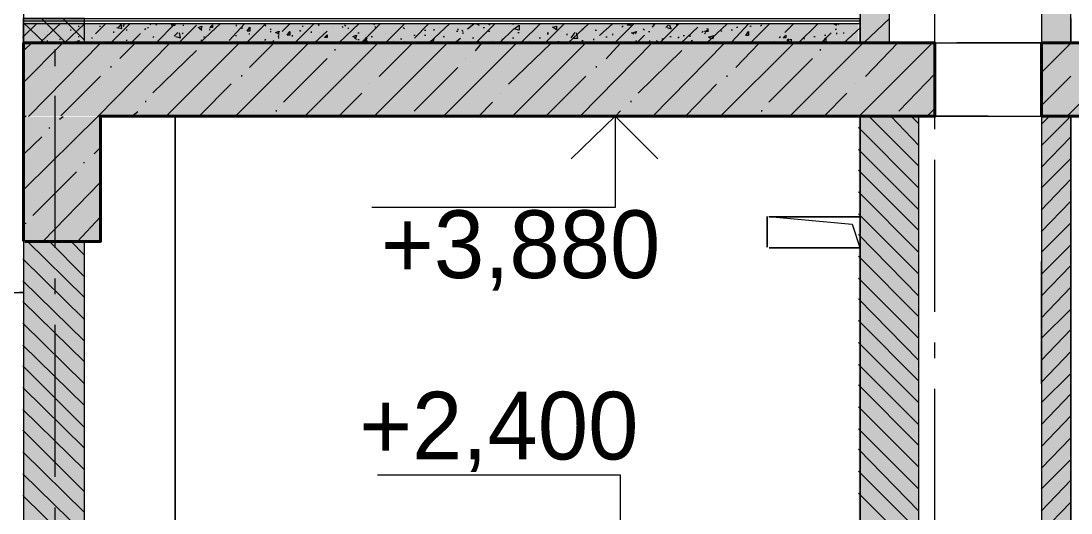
# Model space of a CAD drawing. Header units: millimetres. Extents: x -135211 to 49383, y -8033 to 228499.
# Drawn here: x -26356 to -22900, y 51229 to 52848 of the extents above; entities that cross this region are included whole.
import ezdxf

# ---------------------------------------------------------------- set-up
doc = ezdxf.new("R2010")
doc.units = ezdxf.units.MM
doc.layers.add('PDF _Геометрия', color=7, linetype='Continuous', true_color=0x1d1d1d)
doc.layers.add('PDF _Сплошная заливка', color=7, linetype='Continuous', true_color=0xffffff)
doc.layers.add('PDF _Текст', color=7, linetype='Continuous')

msp = doc.modelspace()

# ---------------------------------------------------------------- hatches: boundary and pattern name
at = {"layer": 'PDF _Сплошная заливка', "transparency": 33554559}
h = msp.add_hatch(color=256, dxfattribs=at)
h.paths.add_polyline_path([(-26149.06098696936, 55316.64677965167), (-26149.06098696936, 56323.70286737812), (-26349.77146126212, 56323.70286737812), (-26349.77146126212, 55316.64677965167)])
h.paths.add_polyline_path([(-26149.06098696936, 52857.23320013301), (-26349.77146126212, 52857.23320013301), (-26349.77146126212, 52776.80487309197), (-26149.06098696936, 52776.80487309197)])
h = msp.add_hatch(color=256, dxfattribs=at)
h.paths.add_polyline_path([(-26398.81210778105, 52776.80487309197), (-26398.81210778105, 52838.79997973655), (-26594.83998695569, 52838.79997973655), (-26594.83998695569, 52776.80487309197)])
h.paths.add_polyline_path([(-23600.7529407211, 52776.80487309197), (-23600.7529407211, 52838.79997973655), (-26352.24833949412, 52838.79997973655), (-26352.24833949412, 52776.80487309197)])
h = msp.add_hatch(color=256, dxfattribs=at)
h.paths.add_polyline_path([(-77398.8375915002, 52535.51989196878), (-77398.8375915002, 52776.42463318465), (-103546.0112988801, 52776.42463318465), (-103546.0112988801, 52535.51989196878)])
h.paths.add_polyline_path([(146.768885612255, 52535.51989196878), (146.768885612255, 52776.42463318465), (-22999.65702283529, 52776.42463318465), (-22999.65702283529, 52535.51989196878)])
h.paths.add_polyline_path([(-23351.00181990939, 52535.51989196878), (-23351.00181990939, 52776.42463318465), (-26352.24833949412, 52776.42463318465), (-26352.24833949412, 52535.51989196878)])
h.paths.add_polyline_path([(-26398.81210778105, 52535.51989196878), (-26398.81210778105, 52776.42463318465), (-44097.27712665802, 52776.42463318465), (-44097.27712665802, 52535.51989196878)])
h.paths.add_polyline_path([(-45350.26580056082, 52535.51989196878), (-45350.26580056082, 52776.42463318465), (-50899.8203663938, 52776.42463318465), (-50899.8203663938, 52535.51989196878)])

# ---------------------------------------------------------------- linework, layer by layer
at = {"layer": 'PDF _Геометрия', "color": 7, "lineweight": 9}
for points in [[(-26348.61599522797, 60933.41883425609), (-26348.61599522797, 45156.24349308811)], [(-23593.56791830486, 56284.71589116929), (-23593.56791830486, 56733.46094073725), (-23593.56791830486, 52775.24941130912), (-26345.35293362649, 52775.24941130912)], [(-23598.6845881545, 52776.35382132326), (-23497.05349522794, 52776.35382132326), (-23497.05349522794, 56734.34830815972), (-23598.6845881545, 56734.34830815972)], [(-22997.87084157788, 52776.42400018676), (-22900.41887984332, 52776.42400018676), (-22900.41887984332, 56734.42184089134), (-22997.87084157788, 56734.42184089134)], [(-22996.93330292025, 56734.2232803579), (-22996.93330292025, 52776.24015934305), (-22996.93330292025, 52534.92645456835)], [(-23347.8948413818, 52644.95134500216), (-23347.8948413818, 53144.44152615689)], [(-26349.77146126212, 52776.31107344782), (-26146.81311061258, 52776.31107344782), (-26146.81311061258, 52856.77089013612), (-26349.77146126212, 52856.77089013612)], [(-23593.56791830486, 52775.24941130912), (-23593.56791830486, 52838.79997973655), (-23593.56791830486, 52847.27164041503), (-23593.56791830486, 52855.67762680308), (-26345.35293362649, 52855.67762680308)], [(-23593.56791830486, 52847.27164041503), (-26345.35293362649, 52847.27164041503)], [(-22900.41887984332, 52856.81888710859), (-22900.41887984332, 52848.35974511945), (-22900.41887984332, 52839.90060313031), (-22900.41887984332, 52776.42400018676)], [(-23593.56791830486, 52838.79997973655), (-26345.35293362649, 52838.79997973655)], [(-23349.95423982198, 52776.65407950801), (-23172.41407215102, 52776.65407950801)], [(-23298.60681552019, 52776.54231360342), (-23277.70253368947, 52776.54231360342)], [(-26243.32753368952, 52698.99790229461), (-26243.32753368952, 52754.05428609961)], [(-23348.52571089572, 52776.24015934305), (-22996.93330292025, 52776.24015934305), (-23276.17749309077, 52776.24015934305)], [(-23347.8948413818, 52776.17624474145), (-23347.8948413818, 52534.82142187432)], [(-26243.32753368952, 52102.09797476229), (-26243.32753368952, 52601.61387360342)], [(-25848.49580292028, 49254.86712270929), (-25848.49580292028, 51053.95689538575), (-25848.49580292028, 52535.51257106397), (-25848.49580292028, 48653.78923909197)], [(-24400.77945676641, 52534.58063208379), (-24400.77945676641, 52234.05998138284), (-25201.14657172145, 52234.05998138284)], [(-24067.36599522794, 52534.81055198723), (-24401.48512826812, 52534.81055198723)], [(-23599.26969759345, 48526.48119890971), (-23400.53907215103, 48526.48119890971), (-23400.53907215103, 52535.24724316176), (-23599.26969759345, 52535.24724316176)], [(-23172.41407215102, 52535.31917249114), (-23349.95423982198, 52535.31917249114)], [(-23348.52571089572, 52534.92645456835), (-22996.93330292025, 52534.92645456835), (-22996.93330292025, 48526.09587723867), (-23276.17749309077, 48526.09587723867)], [(-23347.8948413818, 52492.49489884639), (-23347.8948413818, 52543.31371423166)], [(-22997.87084157788, 48526.34784241271), (-22900.41887984332, 48526.34784241271), (-22900.41887984332, 52535.10053505217), (-22997.87084157788, 52535.10053505217)], [(-22900.41887984332, 52124.52815408476), (-22900.41887984332, 52535.10053505217), (-22900.41887984332, 48653.30271305895), (-22900.41887984332, 48640.6470448675), (-22900.41887984332, 48577.1026943476), (-22900.41887984332, 48526.34784241271)], [(-26142.26299115764, 48524.98075482548), (-23593.56791830486, 48524.98075482548), (-23593.56791830486, 52533.96476482724), (-23593.56791830486, 48652.0129356928), (-25841.66360658758, 48652.0129356928)], [(-25841.66360658758, 51052.29145559275), (-23593.56791830486, 51052.29145559275), (-23593.56791830486, 52102.16631831333), (-23894.16730287494, 52102.16631831333), (-23593.56791830486, 52102.16631831333), (-23593.56791830486, 52203.77696047581), (-23894.16730287494, 52203.77696047581), (-23593.56791830486, 52203.77696047581), (-23593.56791830486, 52533.96476482724)], [(-24558.7121490741, 52533.99837728903), (-25841.17192556043, 52533.99837728903)], [(-24251.62080292025, 52534.35106079174), (-24552.41960247194, 52534.35106079174)], [(-23874.33714907411, 52534.25657640126), (-24064.83458945225, 52534.25657640126)], [(-23347.8948413818, 51891.43454619068), (-23347.8948413818, 52390.92473408527)], [(-23619.89003368949, 52178.57973399156), (-23894.87048955067, 52203.99352765403)], [(-23593.56791830486, 52102.16631831333), (-23619.12080559062, 52178.35706261951)], [(-26349.77146126212, 48526.19476109406), (-26146.81311061258, 48526.19476109406), (-26146.81311061258, 52124.42235456509), (-26349.77146126212, 52124.42235456509)], [(-26348.61599522797, 52124.10591210819), (-26348.61599522797, 48525.84089683829)], [(-22996.93330292025, 51654.45647458887), (-22996.93330292025, 52056.55793794787)], [(-22900.41887984332, 52056.78727736254), (-22900.41887984332, 51654.60629080791)], [(-26243.32753368952, 51949.72325672231), (-26243.32753368952, 52000.5148294023)], [(-26395.1593829905, 51954.76991962038), (-26348.61599522797, 51954.76991962038), (-26361.07451726959, 51954.76991962038)], [(-26243.32753368952, 51348.55691688154), (-26243.32753368952, 51848.07441690611)], [(-23347.8948413818, 51739.0455660443), (-23347.8948413818, 51789.79691542016)], [(-23347.8948413818, 51137.9177473792), (-23347.8948413818, 51637.4095797999)], [(-24383.23137984333, 51052.84541447143), (-24383.23137984333, 51353.4145256601), (-25183.05602917155, 51353.4145256601)], [(-26243.32753368952, 51196.18219884157), (-26243.32753368952, 51246.97377152156)]]:
    msp.add_lwpolyline(points, dxfattribs=at)
at = {"layer": 'PDF _Геометрия', "color": 7, "lineweight": 40}
for points in [[(-96.6929183047032, 53046.66677009287), (-96.6929183047032, 52775.70699501465), (-22994.22725588932, 52775.70699501465)], [(-26099.77880539466, 52534.82142187432), (-23347.8948413818, 52534.82142187432), (-23347.8948413818, 52776.17624474145), (-26349.15366529318, 52776.17624474145)], [(-26348.61599522797, 52776.011077532), (-26348.61599522797, 52534.69287964271), (-26348.61599522797, 52124.10591210819)], [(-22996.93330292025, 52776.24015934305), (-22996.93330292025, 52534.92645456835)], [(-26343.88124416616, 52123.0366229164), (-26094.16887984335, 52123.0366229164), (-26094.16887984335, 52533.68196895345)], [(-22994.22725588932, 52534.39398192377), (-96.6929183047032, 52534.39398192377), (-96.6929183047032, 51954.42211422629)]]:
    msp.add_lwpolyline(points, dxfattribs=at)
at = {"layer": 'PDF _Геометрия', "color": 7, "lineweight": 9}
for points in [[(-26348.61599522797, 52776.011077532), (-26348.61599522797, 52839.5360802975), (-26348.61599522797, 52847.99327637771), (-26348.61599522797, 52856.45047245792)], [(-23900.65926445872, 52103.6306630277), (-23900.65926445872, 52205.2251354754)]]:
    msp.add_lwpolyline(points, close=True, dxfattribs=at)
at = {"layer": 'PDF _Геометрия', "lineweight": 9}
for points in [[(-26208.23137984335, 52775.88178333353), (-26288.97197759122, 52856.2954421201)], [(-26146.81311061258, 52784.784240914), (-26219.06274192453, 52856.77089013612)], [(-23581.8578125528, 52776.35382132326), (-23497.05349522794, 52856.78712118788)], [(-26351.30829873263, 52793.53820570511), (-26304.74580292028, 52840.103908604)], [(-26278.42368753564, 52776.395291042), (-26350.58450189384, 52844.16136748415)], [(-26343.77317687513, 52839.46554519997), (-26339.84195676642, 52839.46554519997)], [(-26289.44478288839, 52780.22577814086), (-26225.77945676642, 52839.49260781191)], [(-26269.64964907413, 52814.43957696172), (-26269.64964907413, 52814.43957696172)], [(-26214.46375732486, 52775.39223547754), (-26146.81311061258, 52838.90571723347)], [(-26194.62000995358, 52819.0073465647), (-26190.68330292028, 52819.0073465647)], [(-26168.29886284978, 52831.48217862229), (-26164.36118753567, 52831.48217862229)], [(-26110.7988483526, 52806.32994498363), (-26076.62080292028, 52840.17905220925)], [(-26098.10913723965, 52830.97104434396), (-26094.16887984335, 52830.97104434396)], [(-26061.45554098558, 52775.18174292841), (-25997.65445676642, 52838.65203504198)], [(-26050.29868753564, 52809.42666620273), (-26050.29868753564, 52813.69917364836)], [(-26041.07078019959, 52827.12554393192), (-26023.97657215103, 52822.85038252106), (-26027.91941162951, 52839.81616087984)], [(-26036.47294338516, 52826.20404726327), (-26023.97657215103, 52838.89627525383), (-26027.91941162951, 52838.89627525383)], [(-26032.52367946316, 52839.81616087984), (-26023.97657215103, 52831.33327170045)], [(-26019.14569592825, 52830.35345580785), (-26015.2025336895, 52838.83703939532)], [(-26010.37198022698, 52818.52116858918), (-26006.42849522797, 52818.52116858918)], [(-25948.95597031811, 52818.95856968086), (-25945.01022599719, 52823.17100967484)], [(-25940.18225461684, 52826.40377701808), (-25936.23618753566, 52826.40377701808)], [(-25931.40853891558, 52835.75782960351), (-25927.46214907413, 52839.96935283751)], [(-25913.86110751305, 52838.93722979225), (-25909.91407215105, 52834.72341149479)], [(-25911.72314739182, 52775.85206483845), (-25848.49580292028, 52839.41066163866)], [(-25861.21881330544, 52834.32683326528), (-25857.2698413818, 52838.54271901796)], [(-25861.01263317738, 52834.20710928574), (-25848.49580292028, 52834.20710928574), (-25848.49580292028, 52838.48926997856)], [(-25837.6203015045, 52775.32681088868), (-25778.30349522796, 52834.64361716523)], [(-25822.17368753566, 52835.89238348115), (-25822.17368753566, 52831.61078038387)], [(-25773.28247807348, 52826.96031677749), (-25760.75541830489, 52831.17998627289), (-25764.7079405915, 52818.45659535551)], [(-25769.32351556621, 52826.03816550851), (-25760.75541830489, 52817.53444408653)], [(-25767.2705513168, 52776.61426810192), (-25699.33714907411, 52840.06311029191)], [(-25734.43330292027, 52818.23632667316), (-25734.43330292027, 52822.52303030578)], [(-25729.61307778643, 52831.83549860075), (-25725.65926445872, 52827.54844500456)], [(-25671.19551939597, 52783.53816664749), (-25620.37080292027, 52838.58646191566)], [(-25655.46695676641, 52814.35689888401), (-25655.46695676641, 52814.35689888401)], [(-25646.69291830488, 52831.20190013532), (-25646.69291830488, 52835.42443899537)], [(-25629.1448413818, 52826.81786900294), (-25629.1448413818, 52822.59463465501)], [(-25613.5815286266, 52776.34443536721), (-25550.17849522796, 52839.88291901272)], [(-25554.13876376109, 52835.6549797094), (-25550.17849522796, 52831.42864536072)], [(-25536.59133235857, 52822.82049836567), (-25532.63041830489, 52818.59186330587)], [(-25536.59133235857, 52813.44073754665), (-25532.63041830489, 52813.44073754665)], [(-25518.86502827218, 52809.87144787775), (-25506.30830292027, 52814.10111666517), (-25510.27018525476, 52805.64339130644)], [(-25496.32732581164, 52813.86225181846), (-25471.21214907411, 52839.24368292023)], [(-25455.74184810385, 52775.19539995935), (-25392.24580292027, 52838.69467960447)], [(-25440.08045964464, 52817.86059174314), (-25436.11599522796, 52813.62977961561)], [(-25431.30674394337, 52831.37562433076), (-25427.34195676642, 52831.37562433076)], [(-25401.01984138181, 52813.33427549826), (-25401.01984138181, 52809.10208559262)], [(-25390.72784397072, 52776.64056299625), (-25348.37561061257, 52814.75531062109)], [(-25378.66444973578, 52834.31940492479), (-25374.6977259972, 52834.31940492479), (-25378.66444973578, 52838.55424235023)], [(-25348.37561061257, 52814.75531062109), (-25348.37561061257, 52814.75531062109)], [(-25330.82753368949, 52826.39298484688), (-25330.82753368949, 52826.39298484688)], [(-25310.64907511289, 52775.90420980005), (-25243.08714907411, 52839.35711792306)], [(-25299.70100842437, 52830.42032748165), (-25295.73137984335, 52826.18400424168)], [(-25290.92729272309, 52835.48395980665), (-25286.95734138181, 52831.24729874307)], [(-25278.18330292027, 52821.80954185064), (-25278.18330292027, 52826.04816961064)], [(-25236.52006960001, 52776.27533553658), (-25172.8948413818, 52839.77111428114)], [(-25194.41642000916, 52835.65703561626), (-25190.44291830488, 52839.89748556373)], [(-25190.44291830488, 52830.48791618278), (-25190.44291830488, 52826.24584929091)], [(-25157.60022933864, 52775.64009101309), (-25093.92849522794, 52839.18228103099)], [(-25097.90554729523, 52826.44793288231), (-25093.92849522794, 52822.20206902907)], [(-25061.42525814679, 52792.02138606715), (-25014.9621490741, 52838.5509373858)], [(-25027.71582168509, 52818.39854781456), (-25023.73618753564, 52818.39854781456)], [(-25012.51844807765, 52776.32990352641), (-24944.7698413818, 52839.82517459919)], [(-24997.41407215103, 52821.5074699171), (-24997.41407215103, 52817.25943556322)], [(-24979.86599522797, 52826.50408496774), (-24979.86599522797, 52826.50408496774)], [(-24922.43123326989, 52814.24941218994), (-24918.44772599719, 52814.24941218994)], [(-24918.44772599719, 52821.82391498738), (-24918.44772599719, 52817.57116626026)], [(-24909.67368753564, 52834.42473726728), (-24909.67368753564, 52834.42473726728)], [(-24904.88380186736, 52817.4598233763), (-24900.89964907411, 52813.20800677718)], [(-24887.07435245556, 52822.29229112193), (-24865.80349522794, 52839.24017652056)], [(-24858.79610671922, 52776.10987917572), (-24795.61118753564, 52839.6276764667)], [(-24857.02945676641, 52839.22118477195), (-24857.02945676641, 52839.22118477195)], [(-24856.89628072341, 52839.13594987161), (-24848.25541830488, 52834.88206660857)], [(-24852.24150765975, 52835.81204266303), (-24848.25541830488, 52840.00101001828)], [(-24834.69407625722, 52827.1976954275), (-24830.7073413818, 52827.1976954275)], [(-24817.14664485469, 52838.86449668666), (-24813.15926445874, 52834.60761305558)], [(-24817.14664485469, 52814.39307493036), (-24813.15926445874, 52814.39307493036)], [(-24780.77660312084, 52775.69802777077), (-24734.19291830488, 52822.21509791744)], [(-24738.18320354329, 52839.18519490047), (-24734.19291830488, 52839.18519490047)], [(-24725.41887984335, 52835.77482873728), (-24725.41887984335, 52835.77482873728)], [(-24709.72438583085, 52776.84581237539), (-24646.45253368949, 52840.31766351126)], [(-24630.80406300758, 52776.23984605012), (-24567.48618753564, 52839.75787265893)], [(-24576.26022599719, 52813.50908723737), (-24576.26022599719, 52813.50908723737)], [(-24556.55395967084, 52775.65761759954), (-24488.5198413818, 52839.15504748141)], [(-24510.06659531035, 52821.42948698348), (-24506.06791830488, 52821.42948698348)], [(-24466.198016804, 52817.78788667786), (-24462.19772599718, 52817.78788667786)], [(-24451.60298412308, 52800.46342293859), (-24409.55349522796, 52838.57586319048)], [(-24404.78200689514, 52840.30817789774), (-24400.77945676641, 52840.30817789774)], [(-24402.8120192959, 52775.43956372079), (-24339.36118753564, 52838.95725262063)], [(-24378.46085979133, 52827.41289863729), (-24374.4573413818, 52831.62018212511)], [(-24360.91342838881, 52835.75461887225), (-24356.90926445872, 52839.96258073533)], [(-24360.82698090073, 52835.68603500782), (-24348.13522599719, 52835.68603500782), (-24348.13522599719, 52839.89433605856)], [(-24343.28094987996, 52809.23260166585), (-24330.58714907411, 52813.439951276), (-24334.59228128502, 52805.02362223982)], [(-24308.2711341812, 52822.65222330191), (-24304.26503368947, 52818.37697783037)], [(-24290.72370277868, 52814.0301725618), (-24286.71695676641, 52814.0301725618)], [(-24277.85592015009, 52827.52881043977), (-24269.16887984335, 52840.22650374982)], [(-24253.74029840752, 52776.11181429691), (-24190.2025336895, 52839.64957901493)], [(-24233.98922616726, 52827.20027111108), (-24225.29868753563, 52835.62310768256)], [(-24229.2317482449, 52826.19840335388), (-24216.52464907411, 52821.98664601184), (-24220.53397716854, 52834.69048213603)], [(-24198.97657215102, 52838.77532915786), (-24198.97657215102, 52834.56290039087)], [(-24183.6595901542, 52776.57809674026), (-24128.78426445872, 52827.37061460812)], [(-24115.24938875333, 52810.31420242154), (-24111.23618753564, 52814.53166153856)], [(-24106.40953109945, 52814.40630089441), (-24093.68811061257, 52814.40630089441), (-24097.70195735082, 52822.84094251692)], [(-24102.38914421879, 52813.53685690331), (-24093.68811061257, 52821.97149183173)], [(-24099.91575882112, 52774.93328172206), (-24032.2698413818, 52838.42900164611)], [(-24053.83337884447, 52817.38343674278), (-24049.81791830488, 52813.16523733107)], [(-24018.7385160394, 52818.95518977053), (-24014.72176445872, 52818.95518977053)], [(-24017.03672611504, 52779.5332616745), (-23962.07753368949, 52838.84821503938)], [(-24001.19108463686, 52827.27914321114), (-23997.17368753563, 52827.27914321114)], [(-23957.32250613054, 52831.21989692788), (-23953.30349522796, 52831.21989692788)], [(-23955.59685663074, 52776.58084346753), (-23891.88522599718, 52840.09108498989)], [(-23953.30349522796, 52835.44182595888), (-23953.30349522796, 52835.44182595888)], [(-23922.22764332544, 52830.93148847664), (-23918.20734138179, 52835.15640972174)], [(-23842.45136475752, 52809.89601700162), (-23812.91887984333, 52839.49403807276)], [(-23797.75621098421, 52775.45116533041), (-23733.95253368949, 52838.91870470461)], [(-23681.26888198365, 52838.45874611502), (-23672.53426445871, 52834.224327616), (-23672.53426445871, 52838.45874611502)], [(-23676.56360369, 52821.5243581718), (-23672.53426445871, 52821.5243581718)], [(-23667.78988798872, 52835.99331203685), (-23663.76022599718, 52840.22806972352)], [(-23648.71250034426, 52775.24941130912), (-23593.56791830486, 52826.08920702174)], [(-23593.56791830486, 52813.38008188025), (-23593.56791830486, 52813.38008188025)], [(-26352.21799754818, 52641.39416499739), (-26217.00541830489, 52776.87276363024)], [(-26278.42368753564, 52805.12924843402), (-26278.42368753564, 52805.12924843402)], [(-26278.42368753564, 52784.85804238689), (-26278.42368753564, 52784.85804238689)], [(-26269.64964907413, 52783.86770089777), (-26269.64964907413, 52779.66801021092)], [(-26229.71487275866, 52787.77294080135), (-26225.77945676642, 52787.77294080135)], [(-26181.67043900477, 52780.72232502309), (-26173.13522599719, 52776.51884400169)], [(-26177.07257855106, 52779.80211072538), (-26173.13522599719, 52775.60023193814)], [(-26176.8411915514, 52779.73281935641), (-26164.36118753567, 52784.00238134173), (-26168.29886284978, 52775.53060269171)], [(-26168.29886284978, 52797.59506402224), (-26164.36118753567, 52797.59506402224)], [(-26141.97771574596, 52776.24241734885), (-26138.03907215103, 52780.51141989823)], [(-26124.43028434344, 52793.05491449106), (-26120.49099522796, 52793.05491449106)], [(-26010.37198022698, 52784.6498899831), (-26006.42849522797, 52784.6498899831)], [(-25992.16583816684, 52776.77026495014), (-25962.55830292027, 52806.37780019671)], [(-25922.63482321432, 52793.3773693099), (-25918.68811061258, 52797.59083644935)], [(-25857.2698413818, 52779.26951379144), (-25857.2698413818, 52775.05362803876)], [(-25852.239617667, 52797.92518290447), (-25839.72176445874, 52810.57329380557)], [(-25848.07271929273, 52796.9474774265), (-25830.94772599719, 52792.66462339302), (-25834.89766620164, 52809.59501456686)], [(-25834.89766620164, 52776.65738183916), (-25830.94772599719, 52776.65738183916)], [(-25826.12395050038, 52805.32286010456), (-25822.17368753566, 52809.54012416071)], [(-25764.7079405915, 52784.57527997611), (-25760.75541830489, 52784.57527997611)], [(-25755.93422489025, 52796.32138820897), (-25751.98137984335, 52796.32138820897)], [(-25655.27011121085, 52776.16707288916), (-25646.69291830488, 52780.39122186385), (-25646.69291830488, 52776.16707288916)], [(-25650.64963647503, 52800.64847676943), (-25646.69291830488, 52800.64847676943)], [(-25606.78105796871, 52805.48876685565), (-25602.82272599719, 52805.48876685565)], [(-25554.13876376109, 52783.94087066518), (-25550.17849522796, 52788.16719840911)], [(-25532.44336805894, 52775.2776753749), (-25523.85637984335, 52783.73241073942)], [(-25514.89669046579, 52809.0132533489), (-25506.30830292027, 52804.78358456148)], [(-25510.27018525476, 52796.26133752112), (-25506.30830292027, 52800.48939409244)], [(-25510.27018525476, 52792.95761598384), (-25506.30830292027, 52792.95761598384)], [(-25462.43811061257, 52796.89789811054), (-25462.43811061257, 52801.12928316717)], [(-25374.6977259972, 52809.84231491572), (-25374.6977259972, 52809.84231491572)], [(-25365.92368753566, 52776.78926283948), (-25365.92368753566, 52776.78926283948)], [(-25264.44757847086, 52797.13514908806), (-25251.86118753564, 52801.30689778687), (-25255.83242991802, 52788.65744876091)], [(-25260.4698653654, 52796.20701426398), (-25251.86118753564, 52787.73092996183)], [(-25247.05871421675, 52808.8232680256), (-25243.08714907411, 52808.8232680256)], [(-25247.05871421675, 52787.62648326809), (-25243.08714907411, 52787.62648326809)], [(-25229.35551642932, 52780.82715235078), (-25216.7650336895, 52780.82715235078), (-25220.73756711296, 52793.54703199808)], [(-25225.37651017915, 52779.90033234273), (-25216.7650336895, 52792.62021199003)], [(-25203.19013571044, 52796.72445618563), (-25199.21695676642, 52796.72445618563)], [(-25190.44291830488, 52775.48498114751), (-25190.44291830488, 52779.72543109497)], [(-25155.34676445872, 52805.77115192411), (-25155.34676445872, 52805.77115192411)], [(-25137.79868753566, 52805.64164792007), (-25137.79868753566, 52805.64164792007)], [(-25129.02464907411, 52784.39296193029), (-25129.02464907411, 52784.39296193029)], [(-25106.67926299648, 52789.3351578822), (-25102.70253368949, 52789.3351578822)], [(-25097.90554729523, 52776.56957700896), (-25093.92849522794, 52780.81382247305)], [(-25085.15445676642, 52775.60805086169), (-25089.13183159396, 52779.8542592908)], [(-25076.38041830488, 52779.75646065747), (-25076.38041830488, 52779.75646065747)], [(-25062.81068449016, 52801.72125832674), (-25058.83234138181, 52801.72125832674)], [(-25027.71582168509, 52801.40893756753), (-25023.73618753564, 52801.40893756753)], [(-25010.03012866958, 52781.01259132692), (-24997.41407215103, 52789.44220701227), (-25001.3946745813, 52776.76293713912)], [(-25006.18811061258, 52800.42396200743), (-25006.18811061258, 52800.42396200743)], [(-25006.04304026502, 52780.08226892888), (-24997.41407215103, 52775.83424121366)], [(-24966.29981177623, 52796.7705833303), (-24962.31791830488, 52796.7705833303)], [(-24930.93593168534, 52775.16036139011), (-24909.67368753564, 52792.10138418532)], [(-24900.89964907411, 52805.63226989994), (-24900.89964907411, 52809.88571442231)], [(-24869.78893906227, 52792.71301158427), (-24865.80349522794, 52792.71301158427)], [(-24852.24150765975, 52780.76794650219), (-24848.25541830488, 52780.76794650219)], [(-24804.38522599719, 52784.64469863969), (-24804.38522599719, 52784.64469863969)], [(-24773.27806634834, 52787.75450360805), (-24769.28907215103, 52787.75450360805)], [(-24742.96695676642, 52780.90844471498), (-24742.96695676642, 52780.90844471498)], [(-24738.18320354329, 52792.60151008453), (-24734.19291830488, 52792.60151008453)], [(-24720.63577214075, 52810.33607854861), (-24716.6448413818, 52810.33607854861)], [(-24681.54868753564, 52784.63905441001), (-24681.54868753564, 52784.63905441001)], [(-24650.44604653063, 52792.82962758568), (-24646.45253368949, 52792.82962758568)], [(-24624.12489942681, 52809.57290800985), (-24620.13041830486, 52809.57290800985)], [(-24624.12489942681, 52805.37512177596), (-24620.13041830486, 52805.37512177596)], [(-24589.03003662174, 52780.60088195212), (-24585.03426445874, 52780.60088195212)], [(-24558.7121490741, 52801.55557701785), (-24558.7121490741, 52805.8208335981)], [(-24545.06030661892, 52792.91958973555), (-24532.39003368949, 52809.85451911661)], [(-24540.28532259345, 52791.90884906669), (-24523.61599522796, 52791.90884906669), (-24527.61402671288, 52808.84514571155)], [(-24523.61599522796, 52800.37700072299), (-24523.61599522796, 52800.37700072299)], [(-24515.1824217558, 52535.49033163302), (-24277.94291830486, 52776.80542931756)], [(-24510.06659531035, 52783.35085615441), (-24506.06791830488, 52783.35085615441)], [(-24470.97176445872, 52784.90761540222), (-24470.97176445872, 52789.111167826)], [(-24431.10315399895, 52796.34030067902), (-24427.10157215103, 52796.34030067902)], [(-24409.55349522796, 52805.60309749027), (-24409.55349522796, 52801.33198535306)], [(-24348.04263052261, 52810.23707518275), (-24339.36118753564, 52805.96321416836)], [(-24343.36599698626, 52775.43956372079), (-24339.36118753564, 52779.64820395917), (-24339.36118753564, 52775.43956372079)], [(-24339.36118753564, 52793.27206599816), (-24339.36118753564, 52793.27206599816)], [(-24334.59228128502, 52779.57406090706), (-24330.58714907411, 52783.84990286086)], [(-24329.65224548736, 52776.08453627533), (-24304.26503368947, 52801.47337828309)], [(-24286.71695676641, 52780.1522669686), (-24286.71695676641, 52784.42820132919)], [(-24264.40255567488, 52784.21801208727), (-24260.3948413818, 52780.00631916013)], [(-24246.85512427233, 52789.2252603569), (-24242.84676445872, 52789.2252603569)], [(-24220.53397716854, 52796.57734892673), (-24216.52464907411, 52796.57734892673)], [(-24194.21283006475, 52792.16280467821), (-24190.2025336895, 52796.37557918915)], [(-24176.66539866223, 52800.45868976093), (-24172.65445676641, 52800.45868976093)], [(-24155.10637984333, 52800.3285566831), (-24155.10637984333, 52796.11279350428)], [(-24150.3442515584, 52784.27181641495), (-24146.33234138179, 52784.27181641495)], [(-24106.47567305206, 52806.0356925184), (-24102.46214907411, 52810.25185759232)], [(-24093.6158054222, 52797.40723007485), (-24084.91407215102, 52788.9719102084)], [(-24088.86350007865, 52796.40812521177), (-24076.14003368949, 52800.69231954582), (-24080.15452594827, 52787.97212710137)], [(-24049.81791830488, 52779.27904945357), (-24049.81791830488, 52779.27904945357)], [(-23878.35906481913, 52776.46579365836), (-23874.33714907411, 52780.69241084167)], [(-23860.81163341661, 52793.25781504557), (-23856.78907215102, 52797.48346698721)], [(-23834.49048631279, 52784.63824187754), (-23830.4669567664, 52788.86491769671)], [(-23821.69291830488, 52784.51611304224), (-23821.69291830488, 52784.51611304224)], [(-23781.8481921052, 52793.57668343151), (-23777.82272599718, 52793.57668343151)], [(-23781.8481921052, 52792.70307775142), (-23777.82272599718, 52788.47437430792)], [(-23746.75332930013, 52797.53139632638), (-23742.72657215103, 52797.53139632638)], [(-23723.67668128268, 52775.12457649148), (-23690.08234138179, 52808.98629374363)], [(-23711.65846649506, 52801.56066134114), (-23707.63041830488, 52801.56066134114)], [(-23672.53426445871, 52808.8227423412), (-23672.53426445871, 52804.58996350864)], [(-23650.2424565862, 52809.55513224986), (-23646.2121490741, 52809.55513224986)], [(-22900.41887984332, 52776.42400018676), (-22900.41887984332, 52776.42400018676)], [(-26343.27878288408, 52753.75122160541), (-26322.29387984336, 52774.86580344462)], [(-26331.39305654122, 52533.68196895345), (-26094.16887984335, 52774.98277885541)], [(-26103.11732250499, 52533.82519067839), (-25866.04387984335, 52775.11417451684)], [(-26076.62080292028, 52774.84923490996), (-26076.62080292028, 52774.84923490996)], [(-26030.76115557727, 52724.27011198879), (-25980.10637984335, 52775.05498168073)], [(-25921.98069634479, 52611.1516460235), (-25778.30349522796, 52750.87536222973)], [(-25879.45319779124, 52533.91935703205), (-25637.91887984335, 52775.19266334429)], [(-25651.18167331904, 52534.02737667521), (-25409.79387984333, 52775.28277721289)], [(-25611.59676445874, 52775.89799628924), (-25611.59676445874, 52775.89799628924)], [(-25604.45533945103, 52694.81097522467), (-25523.85637984335, 52775.2776753749)], [(-25422.90736071148, 52534.08004507173), (-25181.66887984333, 52775.38324210641)], [(-25322.05349522796, 52751.10253990703), (-25322.05349522796, 52755.27157615544)], [(-25194.62377136476, 52534.21185855933), (-24953.54387984333, 52775.49280382074)], [(-25177.73411703898, 52665.4139002086), (-25067.60637984333, 52775.47847168837)], [(-24967.00680161113, 52534.2887533593), (-24725.41887984335, 52775.61182545787)], [(-24860.75740491769, 52750.1633810322), (-24839.48137984335, 52775.5589182428)], [(-24751.26568995423, 52640.20199937109), (-24611.35637984335, 52775.64805591781)], [(-24738.72549832235, 52534.4393176238), (-24497.29387984335, 52775.73579514887)], [(-24488.5198413818, 52775.65761759954), (-24488.5198413818, 52775.65761759954)], [(-24429.96578433838, 52724.0665441778), (-24383.23137984333, 52774.87423257617)], [(-24325.23606218171, 52610.96516097258), (-24181.42849522796, 52750.69352261447)], [(-24278.13221405173, 52533.69086834762), (-24041.04387984333, 52774.99610017657)], [(-24054.52683170742, 52533.79253678946), (-23812.91887984333, 52775.13177363176)], [(-24003.41341222198, 52694.6208617568), (-23926.98137984333, 52775.07287331885)], [(-23957.32250613054, 52775.25153941393), (-23953.30349522796, 52775.25153941393)], [(-23826.23576292675, 52533.89770529213), (-23584.79387984333, 52775.20165863602)], [(-23725.17849522794, 52750.88172350344), (-23725.17849522794, 52755.11410687662)], [(-23597.93532169238, 52534.00510631282), (-23356.66887984332, 52775.33900204371)], [(-23576.43019662856, 52665.20544870591), (-23470.73137984333, 52775.27962376695)], [(-22993.80648777733, 52682.35734647235), (-22900.41887984332, 52775.54338997106)], [(-22913.7058283987, 52534.32812993482), (-22672.29387984332, 52775.6076327443)], [(-25492.62780216183, 52581.03774484831), (-25348.37561061257, 52724.96037012852)], [(-24892.12561061258, 52725.13781418037), (-24892.12561061258, 52725.13781418037)], [(-23895.20637596416, 52580.81903506714), (-23751.50061061255, 52724.7231644724)], [(-26059.07272599719, 52695.2423333852), (-26059.07272599719, 52699.4486899513)], [(-25062.61314813299, 52550.90146035064), (-24918.44772599719, 52694.79926204803)], [(-24462.19772599718, 52695.03295335078), (-24462.19772599718, 52699.23684496219)], [(-23466.51376107488, 52551.80600658897), (-23347.8948413818, 52674.53861397094)], [(-26225.59644001325, 52535.52214536579), (-26094.16887984335, 52666.75237362547)], [(-25769.80505846532, 52535.05772147694), (-25664.24099522796, 52640.88434233284)], [(-25629.1448413818, 52665.05408021304), (-25629.1448413818, 52669.2789249383)], [(-25207.99099522797, 52641.05373419231), (-25207.99099522797, 52641.05373419231)], [(-24628.68129262391, 52535.30555226433), (-24497.29387984335, 52666.55945141133)], [(-24169.14227139864, 52534.81055198723), (-24067.36599522794, 52640.67030780345)], [(-24032.2698413818, 52664.88765286596), (-24032.2698413818, 52669.10653039027)], [(-23611.11599522794, 52640.87153118812), (-23611.11599522794, 52640.87153118812)], [(-22997.87084157788, 52569.0048438178), (-22900.41887984332, 52666.31967270975)], [(-25310.49060441861, 52534.4824992188), (-25234.31311061257, 52610.7263005651)], [(-24778.06311061257, 52610.89415630089), (-24778.06311061257, 52610.89415630089)], [(-23713.39650367327, 52534.30443637493), (-23637.43811061257, 52610.53361569678)], [(-25945.01022599719, 52580.94135459673), (-25945.01022599719, 52585.21806003543)], [(-24850.93876687731, 52533.98752590922), (-24804.38522599719, 52580.54106678934)], [(-24348.13522599719, 52580.7683392747), (-24348.13522599719, 52584.97501077227)], [(-26352.30150175918, 52527.12383350755), (-26339.84195676642, 52535.58012425716)], [(-25992.38614904585, 52533.67633670977), (-25971.3323413818, 52550.58459303651)], [(-25515.08234138181, 52550.79270603088), (-25515.08234138181, 52555.02203024243)], [(-24399.92223859156, 52535.39463915217), (-24383.23137984333, 52552.28435279153)], [(-23918.20734138179, 52550.60037696543), (-23918.20734138179, 52554.82529821053)], [(-23400.53907215103, 52370.13398463201), (-23565.58654073879, 52535.24724316176)], [(-23400.53907215103, 52437.90324994676), (-23493.50327142674, 52535.24724316176)], [(-23400.53907215103, 52509.85165189877), (-23426.13695771745, 52535.24724316176)], [(-23373.50499920658, 52534.82142187432), (-23347.8948413818, 52560.23083293689)], [(-22997.87084157788, 52437.78736415203), (-22900.41887984332, 52535.10053505217)], [(-22996.30929654533, 52509.35597842307), (-22970.61118753563, 52534.71725585346)], [(-26344.09401748673, 52296.69254916101), (-26102.94291830489, 52533.76895892577)], [(-26229.47928461374, 52525.21448279129), (-26217.00541830489, 52533.68209499279)], [(-26346.23354772913, 52411.49698408344), (-26287.19772599719, 52466.53078713878)], [(-26264.80973556371, 52496.87477724576), (-26260.87561061258, 52496.87477724576)], [(-23400.53907215103, 52298.18557594336), (-23599.26969759345, 52497.11850242586)], [(-22997.87084157788, 52365.78222041847), (-22900.41887984332, 52467.35966509727)], [(-26115.19857088925, 52410.92747119225), (-26094.16887984335, 52432.08872122587)], [(-23400.53907215103, 52226.23881772939), (-23599.26969759345, 52425.17173747526)], [(-26150.75143144725, 52382.61664523336), (-26146.81311061258, 52382.61664523336)], [(-22997.87084157788, 52298.04134369626), (-22900.41887984332, 52395.42391339727)], [(-26316.94487600942, 52208.31651437036), (-26173.13522599719, 52352.25601758149)], [(-23400.53907215103, 52158.46790867659), (-23599.26969759345, 52357.46826210247)], [(-22997.87084157788, 52226.10559199625), (-22900.41887984332, 52327.68303667505)], [(-26284.7388420897, 52123.0366229164), (-26094.16887984335, 52317.81155737935)], [(-23400.53907215103, 52086.52115046261), (-23599.26969759345, 52285.52150388851)], [(-22997.87084157788, 52154.16818907172), (-22900.41887984332, 52255.74563375052)], [(-26170.3942953331, 52123.0366229164), (-26094.16887984335, 52203.47022402661)], [(-23400.53907215103, 52014.57438551202), (-23599.26969759345, 52213.50730525789)], [(-26343.77317687513, 52182.32712187824), (-26339.84195676642, 52182.32712187824)], [(-22997.87084157788, 52086.42731911682), (-22900.41887984332, 52183.74214800878)], [(-26146.81311061258, 51938.14895938629), (-26337.28941134406, 52124.42235456509)], [(-26146.81311061258, 52005.86695589123), (-26265.03978003212, 52124.42235456509)], [(-26146.81311061258, 52077.85360511334), (-26193.44439540431, 52124.42235456509)], [(-23400.53907215103, 51942.62597682337), (-23599.26969759345, 52145.80382988511)], [(-22997.87084157788, 52014.42382660777), (-22900.41887984332, 52111.80474508426)], [(-26146.81311061258, 51866.16231016418), (-26349.77146126212, 52065.17752552633)], [(-23400.53907215103, 51874.85671824525), (-23599.26969759345, 52073.85542793309)], [(-22997.87084157788, 51942.48807490776), (-22900.41887984332, 52044.06386836204)], [(-26146.81311061258, 51794.24140810656), (-26349.77146126212, 51993.19087630422)], [(-23400.53907215103, 51802.90830955661), (-23599.26969759345, 52001.9086629825)], [(-22997.87084157788, 51870.48293117419), (-22900.41887984332, 51972.12811666203)], [(-26146.81311061258, 51726.52341816977), (-26349.77146126212, 51925.47288636743)], [(-23400.53907215103, 51730.96154460601), (-23599.26969759345, 51934.13775392969)], [(-22997.87084157788, 51802.80979526102), (-22900.41887984332, 51900.12462415298)], [(-26146.81311061258, 51654.53676894765), (-26349.77146126212, 51853.48623714532)], [(-23400.53907215103, 51663.25806923323), (-23599.26969759345, 51862.19099571573)], [(-22997.87084157788, 51730.80630951928), (-22900.41887984332, 51832.45148823981)], [(-26146.81311061258, 51582.55011972553), (-26349.77146126212, 51781.4995879232)], [(-23400.53907215103, 51591.24387733924), (-23599.26969759345, 51790.24423076513)], [(-22997.87084157788, 51658.86890659475), (-22900.41887984332, 51760.44635127355)], [(-26146.81311061258, 51510.62921766792), (-26349.77146126212, 51713.78159141826)], [(-23400.53907215103, 51519.29711238865), (-23599.26969759345, 51718.23003887114)], [(-22997.87084157788, 51591.12802987253), (-22900.41887984332, 51688.51059957354)], [(-26146.81311061258, 51442.84547399848), (-26349.77146126212, 51641.86068936065)], [(-23400.53907215103, 51451.59364375249), (-23599.26969759345, 51650.52656349835)], [(-22997.87084157788, 51519.19227817253), (-22900.41887984332, 51620.76972285133)], [(-26146.81311061258, 51370.92457194086), (-26349.77146126212, 51569.87404013853)], [(-23400.53907215103, 51379.57944512188), (-23599.26969759345, 51578.57979854775)], [(-22997.87084157788, 51447.18714120628), (-22900.41887984332, 51548.76457911776)], [(-26146.81311061258, 51298.93792271875), (-26349.77146126212, 51502.15605020173)], [(-23400.53907215103, 51307.63103643322), (-23599.26969759345, 51506.63138985911)], [(-22997.87084157788, 51375.25138950627), (-22900.41887984332, 51476.82883418507)], [(-26146.81311061258, 51231.21993278196), (-26349.77146126212, 51430.16940097962)], [(-23400.53907215103, 51235.68427821925), (-23599.26969759345, 51438.86048754293)], [(-22997.87084157788, 51307.51051278405), (-22900.41887984332, 51404.89143126054)], [(-23400.53907215103, 51167.98080284648), (-23599.26969759345, 51366.91372259235)], [(-26146.81311061258, 51159.23328355985), (-26349.77146126212, 51358.18275175751)], [(-22997.87084157788, 51235.57310985953), (-22900.41887984332, 51337.15055453833)], [(-23400.53907215103, 51095.96660421586), (-23599.26969759345, 51294.96696437838)], [(-26146.81311061258, 51087.31237493407), (-26349.77146126212, 51286.26024050356)], [(-22997.87084157788, 51163.56962411779), (-22900.41887984332, 51265.14706202927)]]:
    msp.add_lwpolyline(points, dxfattribs=at)
for points in [[(-25725.65926445872, 52835.13249158093), (-25725.65926445872, 52826.69199832607), (-25734.23016037994, 52826.69199832607)], [(-25602.82272599719, 52827.53681371071), (-25602.82272599719, 52814.86241309786), (-25611.40341722802, 52814.86241309786)], [(-25471.21214907411, 52813.86225181846), (-25471.21214907411, 52801.17234263833), (-25479.80333527953, 52801.17234263833)], [(-24716.6448413818, 52817.85644736859), (-24733.28456309604, 52822.11712798419), (-24716.6448413818, 52834.82928965568)], [(-24593.80830292025, 52831.4563783248), (-24593.80830292025, 52818.79651780465), (-24606.47141519166, 52827.25920040361)], [(-23962.07753368949, 52813.44668706335), (-23962.07753368949, 52800.71319967583), (-23970.7890622703, 52800.71319967583)], [(-25348.37561061257, 52802.04931835931), (-25348.37561061257, 52793.58080521371), (-25356.97659212761, 52793.58080521371)], [(-23839.24099522794, 52801.60210775646), (-23839.24099522794, 52793.14780376943), (-23847.96231911836, 52793.14780376943)], [(-23821.69291830488, 52787.87150989808), (-23821.69291830488, 52775.1871904043), (-23834.44605027736, 52783.64285758893)], [(-23707.63041830488, 52792.15641170923), (-23707.63041830488, 52779.45886560495), (-23716.36223716992, 52779.45886560495)]]:
    msp.add_lwpolyline(points, close=True, dxfattribs=at)
at = {"layer": 'PDF _Геометрия', "color": 7, "lineweight": 18}
for points in [[(-24400.77945676641, 52534.58063208379), (-24544.96261242841, 52394.93456857575)], [(-24400.09053597852, 52534.44065378444), (-24260.3948413818, 52394.74822760477)]]:
    msp.add_lwpolyline(points, dxfattribs=at)
at = {"layer": 'PDF _Сплошная заливка', "lineweight": 5, "transparency": 33554559}
for points in [[(-23598.6845881545, 56734.34830815972), (-23497.05349522794, 56734.34830815972), (-23598.6845881545, 52776.35382132326), (-23497.05349522794, 52776.35382132326)], [(-22997.87084157788, 56734.42184089134), (-22900.41887984332, 56734.42184089134), (-22997.87084157788, 52776.42400018676), (-22900.41887984332, 52776.42400018676)], [(-23599.26969759345, 52535.24724316176), (-23400.53907215103, 52535.24724316176), (-23599.26969759345, 48526.48119890971), (-23400.53907215103, 48526.48119890971)], [(-22997.87084157788, 52535.10053505217), (-22900.41887984332, 52535.10053505217), (-22997.87084157788, 48526.34784241271), (-22900.41887984332, 48526.34784241271)], [(-26343.88124416616, 52533.68196895345), (-26094.16887984335, 52533.68196895345), (-26343.88124416616, 52123.0366229164), (-26094.16887984335, 52123.0366229164)], [(-26349.77146126212, 52124.42235456509), (-26146.81311061258, 52124.42235456509), (-26349.77146126212, 48526.19476109406), (-26146.81311061258, 48526.19476109406)]]:
    msp.add_solid(points, dxfattribs=at)

# ---------------------------------------------------------------- texts
at = {"layer": 'PDF _Текст', "char_height": 222.6982147375235, "attachment_point": 4, "style": ''}
for s, insert in [('+3,880', (-25171.10127720059, 52092.89495095888)), ('+2,400', (-25243.06777082966, 51496.00841839634))]:
    msp.add_mtext(s, dxfattribs=dict(at, insert=insert))

doc.saveas('drawing.dxf')
